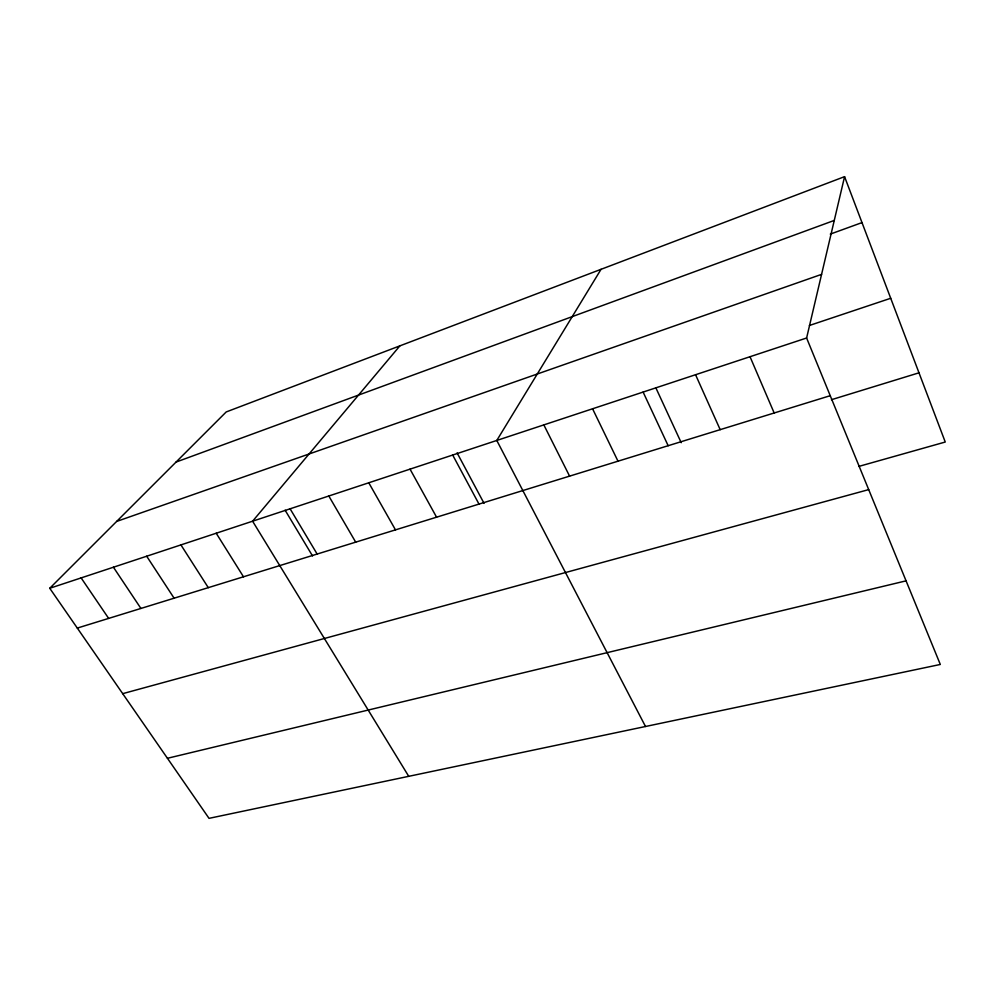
<?xml version="1.0" encoding="UTF-8"?>
<svg xmlns="http://www.w3.org/2000/svg" width="995" height="995" viewBox="0 0 995 995"><rect width="100%" height="100%" fill="white"/><g stroke="black" fill="none" stroke-linecap="round" stroke-linejoin="round"><path stroke-width="1.49" d="M806.609 338.001L844.568 176.65L226.213 411.942L49.75 588.281L209.025 818.35L940.312 664.461L806.609 338.001L49.75 588.281M601.055 269.309L496.791 440.449L645.506 726.499M399.89 345.85L252.593 521.206L408.734 776.324M176.04 462.078L834.27 220.43M830.303 234.111L862.006 222.594M116.651 521.43L821.584 274.359M809.395 325.489L890.712 298.276M77.299 628.081L830.228 395.687M831.447 399.704L918.994 372.814M858.784 466.419L945.25 442.029L844.568 176.65M122.696 693.664L868.697 489.615M167.434 758.289L906.059 580.844M81.13 577.908L108.654 618.405M113.43 567.225L140.917 608.442M146.688 556.23L174.113 598.206M180.928 544.912L208.291 587.659M216.213 533.233L243.489 576.789M290.105 508.806L317.144 554.053M285.117 510.199L312.542 555.956M328.81 496.007L355.7 542.151M368.772 482.786L395.488 529.875M410.039 469.142L436.569 517.189M452.688 455.038L478.993 504.092M457.091 452.874L484.055 503.346M543.83 424.902L569.588 476.132M592.572 408.783L617.994 461.195M643.118 392.067L668.155 445.71M655.854 387.826L681.214 442.688M695.555 374.717L720.181 429.653M750.019 356.707L774.172 412.987"/></g></svg>
